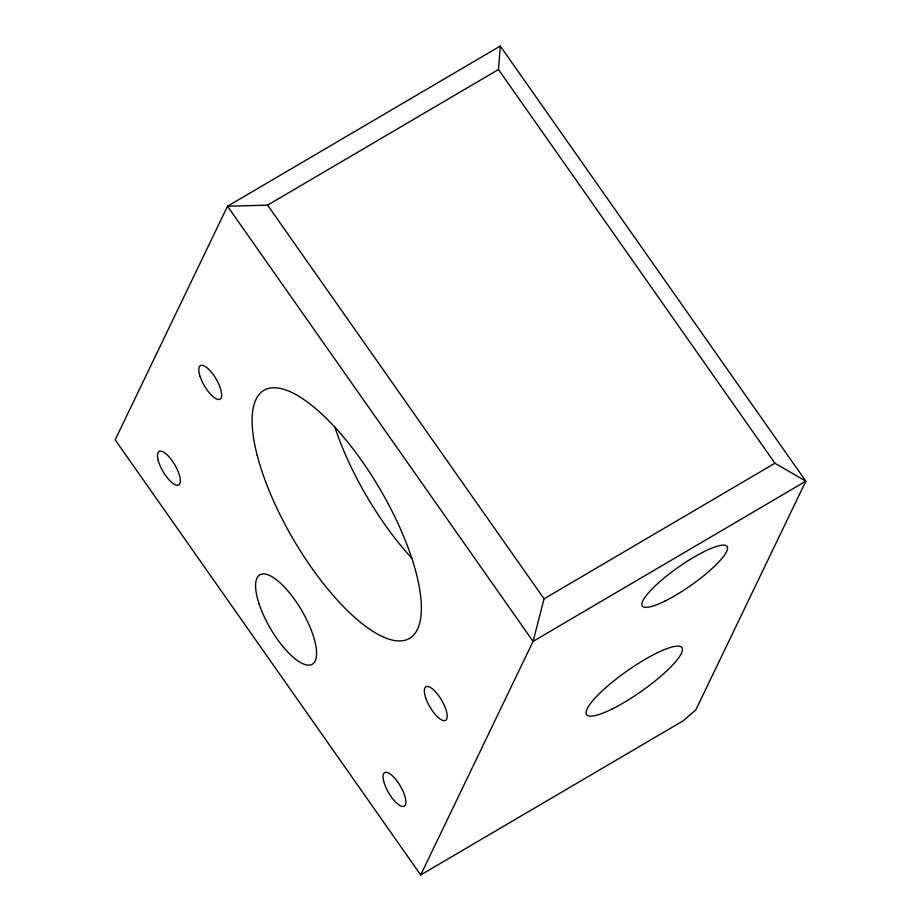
<?xml version="1.0" encoding="UTF-8"?>
<svg xmlns="http://www.w3.org/2000/svg" width="921" height="921" viewBox="0 0 921 921"><rect width="100%" height="100%" fill="white"/><g stroke="black" fill="none" stroke-linecap="round" stroke-linejoin="round"><path stroke-width="1.38" d="M420.713 874.95L533.075 641.384L805.84 481.176L774.929 463.228L498.468 69.535L500.287 46.05L227.522 206.258L115.16 439.824L420.713 874.95L683.002 720.913L695.769 709.987L805.84 481.176L500.287 46.05M774.929 463.228L544.058 598.823L533.075 641.384L227.522 206.258L267.597 205.141L498.468 69.535M267.597 205.141L544.058 598.823M411.94 558.379A143.826 50.079 59.6 0 1 334.979 427.402M612.016 709.055A58.311 12.445 -35.1 0 0 682.392 648.879A58.311 12.445 -35.1 0 0 608.171 685.581A58.311 12.445 -35.1 0 0 612.016 709.055M257.201 455.342A143.826 50.079 59.6 0 0 401.637 640.855A143.826 50.079 59.6 0 0 351.477 446.881A143.826 50.079 59.6 0 0 257.201 455.342M158.182 460.224A19.433 6.769 59.6 0 0 177.707 485.286A19.433 6.769 59.6 0 0 170.926 459.084A19.433 6.769 59.6 0 0 158.182 460.224M383.723 781.388A19.433 6.769 59.6 0 0 403.237 806.451A19.433 6.769 59.6 0 0 396.456 780.248A19.433 6.769 59.6 0 0 383.723 781.388M200.087 376.447A19.433 6.769 59.6 0 0 219.889 399.242A19.433 6.769 59.6 0 0 210.736 371.451A19.433 6.769 59.6 0 0 200.087 376.447M425.617 697.611A19.433 6.769 59.6 0 0 445.419 720.406A19.433 6.769 59.6 0 0 436.266 692.615A19.433 6.769 59.6 0 0 425.617 697.611M259.031 603.716A51.829 18.04 59.6 0 0 311.828 664.49A51.829 18.04 59.6 0 0 287.421 590.384A51.829 18.04 59.6 0 0 259.031 603.716M664.962 601.068A51.829 11.064 -35.1 0 0 727.521 547.581A51.829 11.064 -35.1 0 0 661.543 580.195A51.829 11.064 -35.1 0 0 664.962 601.068"/></g></svg>
